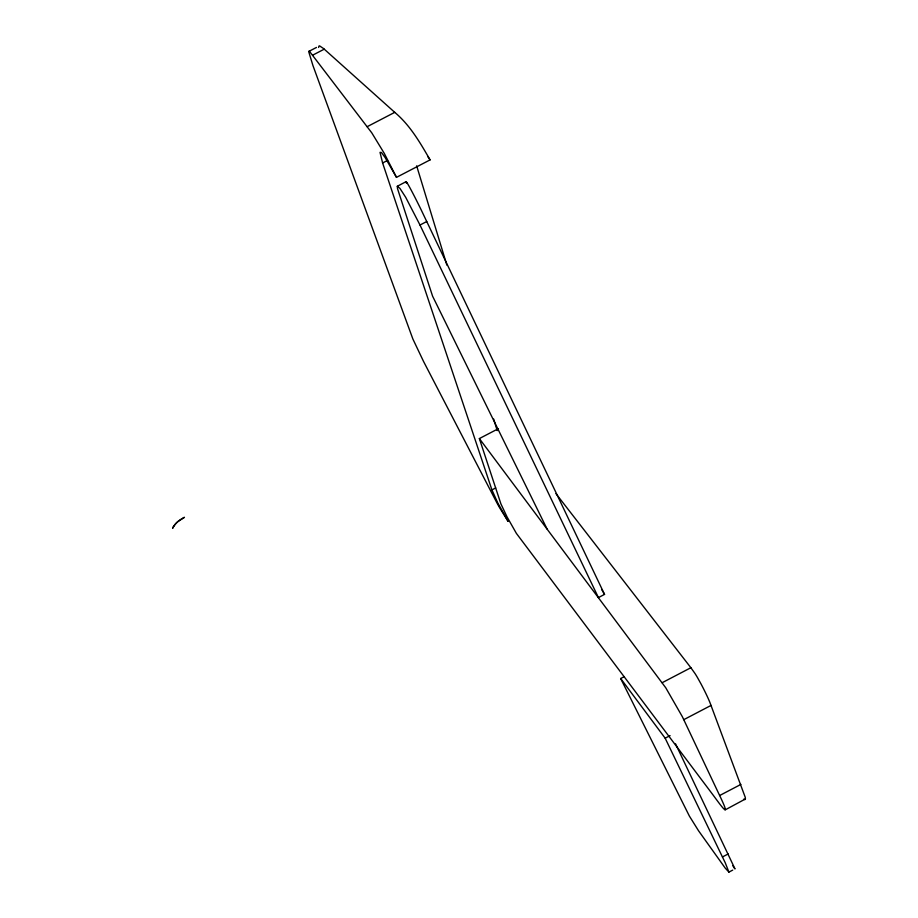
<?xml version="1.0" encoding="UTF-8"?>
<svg xmlns="http://www.w3.org/2000/svg" width="918" height="918" viewBox="0 0 918 918"><rect width="100%" height="100%" fill="white"/><g stroke="black" fill="none" stroke-linecap="round" stroke-linejoin="round"><path stroke-width="1.38" d="M318.626 47.472L318.879 46.21A27.643 4.211 60 0 1 319.625 45.9L323.584 48.574L394.74 112.352C410.048 125.158 420.237 142.818 430.072 159.893L396.484 177.358L385.158 157.598L381.44 152.48L380.018 152.354L382.611 162.979L491.922 489.902L497.808 503.018L508.113 521.378L499.656 507.826A25.738 1.893 62.5 0 1 496.833 502.72L423.485 361.336L412.882 339.029L312.946 65.568L308.769 51.89A29.41 2.628 63.9 0 1 309.596 51.477L371.779 132.846L384.24 153.306L396.484 177.358M407.167 183.038L406.548 182.108A24.878 1.102 64.1 0 0 406.146 181.684A25.176 1.113 64.1 0 0 406.02 181.695L397.299 186.285L397.528 188.672L432.607 296.216L547.071 529.009M620.66 678.505L689.372 816.068L698.529 830.744L725.186 868.049L728.903 872.1L725.231 862.759L665.16 738.187L620.66 678.505L624.332 676.589M406.008 181.798L406.02 181.695A22.273 0.987 64.1 0 0 406.158 182.464L406.387 183.187M479.368 438.575L500.918 503.913L507.023 516.857L516.386 533.392L713.091 795.034C720.16 804.57 732.633 822.39 719.643 795.527L682.338 716.683L665.757 687.777L479.368 438.575L498.44 428.637M662.142 682.717L690.875 667.719L694.995 673.502A29.02 4.556 64.8 0 1 697.428 677.473L700.95 683.807A42.526 6.621 64.8 0 1 707.055 695.993L708.317 698.747A20.425 3.224 64.7 0 1 709.981 702.672L745.209 797.203A14.86 2.261 64.3 0 1 745.359 799.004L725.128 809.905M683.772 719.666L711.06 705.414M665.16 738.187L670.083 735.616M719.643 795.527L740.906 784.408M722.455 856.953L728.203 853.947M728.903 872.1L732.725 870.103M382.611 162.979L387.591 160.386M407.11 182.889A31.981 1.411 64.1 0 1 418.413 204.266A37.351 1.641 64.1 0 1 421.098 209.694L604.537 594.394L598.421 597.595L419.996 225.036L426.767 221.513M491.922 489.902L495.697 487.94M308.873 51.385L316.481 47.438M312.728 55.149L324.249 49.159M367.131 126.707L394.74 112.352M397.299 186.285L399.927 188.374L405.699 197.324L419.996 225.036M744.911 799.612L743.764 799.13M555.952 493.632L690.875 667.719M427.639 156.301L430.072 159.893M733.987 867.59L734.997 868.921L675.556 743.855M733.631 867.028L732.839 865.708M601.646 589.459L604.537 594.394M416.657 165.848L446.859 265.118M493.7 419.078L497.2 430.611M173.146 527.288L172.618 528.275A19.553 17.522 -40.6 0 1 177.61 521.814L184.438 517.304L181.316 519.083A24.637 22.089 -40.7 0 0 177.599 521.803L176.187 523.18A18.176 16.283 -40.6 0 0 174.271 525.498L173.146 527.288"/></g></svg>
